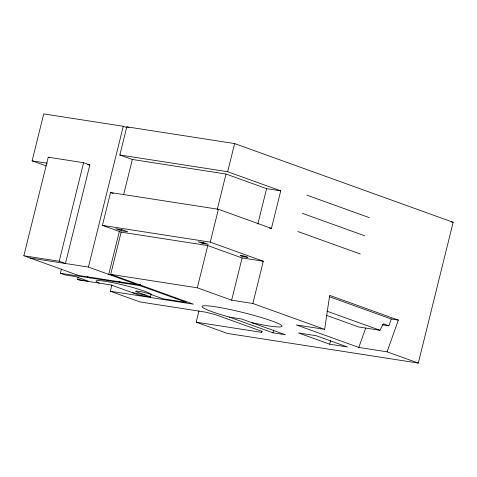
<?xml version="1.0" encoding="UTF-8"?>
<svg xmlns="http://www.w3.org/2000/svg" width="477" height="477" viewBox="0 0 477 477"><rect width="100%" height="100%" fill="white"/><g stroke="black" fill="none" stroke-linecap="round" stroke-linejoin="round"><path stroke-width="0.72" d="M324.658 329.345L329.667 295.37L398.343 320.109L387.091 351.835L358.805 347.441L296.378 324.956L324.658 329.345L252.864 303.485L231.649 300.194L197.317 287.822L110.694 274.37L121.146 232.132L102.418 225.382L110.551 192.529L218.383 209.278L271.449 228.394L280.738 190.848L227.672 171.732L119.84 154.983L126.81 126.822L234.642 143.571L453.15 222.282L418.305 363.08L227.386 333.429L196.172 322.184L198.957 310.921M46.221 165.936L32.108 160.856L43.723 113.92L123.275 126.274L126.727 127.52M23.85 255.767L48.243 157.207L83.594 162.699L89.837 164.947L65.45 263.507L59.208 261.259L23.85 255.767L78.478 275.444L140.351 285.055M59.208 261.259L83.594 162.699M78.252 277.381L77.554 279.456L88.162 281.102L75.676 276.606L65.069 274.961L60.382 273.273L61.455 268.939M136.816 284.501L88.43 267.072L123.275 126.274M123.656 194.521L132.326 159.485L119.84 154.983M119.399 231.22L108.72 274.382L112.256 274.931M121.426 230.785L115.81 228.757L122.172 229.747L127.788 231.768L121.426 230.785L121.766 229.407M196.172 322.184L261.581 332.344L262.201 331.479L215.377 314.611L205.39 312.101L139.982 301.947L110.33 291.262L111.94 284.763M151.197 293.969L150.482 296.861L135.689 291.53L136.1 290.952L141.472 291.787L148.132 293.462L162.925 298.793L186.757 302.496L139.934 285.628L140.292 284.185M202.969 243.497L198.289 241.809L203.59 242.632L208.27 244.319L202.969 243.497L203.315 242.089M197.317 287.822L207.769 245.583L121.146 232.132M217.262 209.415L226.02 174.033L132.326 159.485M252.864 303.485L263.316 261.247L210.25 242.131L218.383 209.278M227.672 171.732L234.642 143.571M231.649 300.194L242.107 257.95L207.769 245.583M257.842 224.029L266.595 188.648L226.02 174.033M261.581 332.344L261.927 330.937M273.011 332.839L229.312 317.098L241.684 319.018L285.389 334.759L273.011 332.839L273.72 329.983M329.696 344.197L298.477 332.958L316.156 335.701L347.369 346.946L329.696 344.197L330.579 340.632M358.805 347.441L365.68 328.051M382.274 324.783L388.862 325.809L391.271 319.006L398.343 320.109M326.65 315.41L358.77 326.983L379.984 330.275L383.287 323.8L388.862 325.809M266.595 188.648L280.738 190.848M87.673 164.613L89.837 164.947M450.95 221.936L453.15 222.282M32.108 160.856L47.259 163.206M269.326 228.066L271.449 228.394M102.418 225.382L210.25 242.131M242.107 257.95L263.316 261.247M30.093 258.015L88.43 267.072M60.382 273.273L139.934 285.628M150.482 296.861L139.028 295.078L110.932 284.96L79.116 280.017L77.554 279.456M110.33 291.262L193.412 304.165L110.694 274.37M145.097 294.923L132.248 292.639M252.011 322.738L263.531 325.052A41.213 3.953 13.9 0 0 270.638 320.514A41.213 3.953 13.9 0 0 208.717 305.936A41.213 3.953 13.9 0 0 227.362 316.537L229.634 317.145M126.81 126.822L128.909 127.58M306.872 195.147L369.305 217.637M302.376 213.338L364.804 235.823M297.875 231.524L360.302 254.008M48.243 157.207L49.626 157.708M110.551 192.529L113.335 193.537M329.607 296.795L391.271 319.006M326.918 311.165L379.984 330.275M387.091 351.835L418.305 363.08M119.137 281.758L122.255 282.885M87.315 276.815L90.439 277.942M99.192 283.135L96.926 282.05A28.34 2.719 13.9 0 1 116.71 283.493A28.34 2.719 13.9 0 1 150.219 293.713L150.744 294.404M241.905 256.197A3.888 0.37 13.9 0 0 247.754 257.336A3.888 0.37 13.9 0 0 242.31 255.636A3.888 0.37 13.9 0 0 241.905 256.197"/></g></svg>
